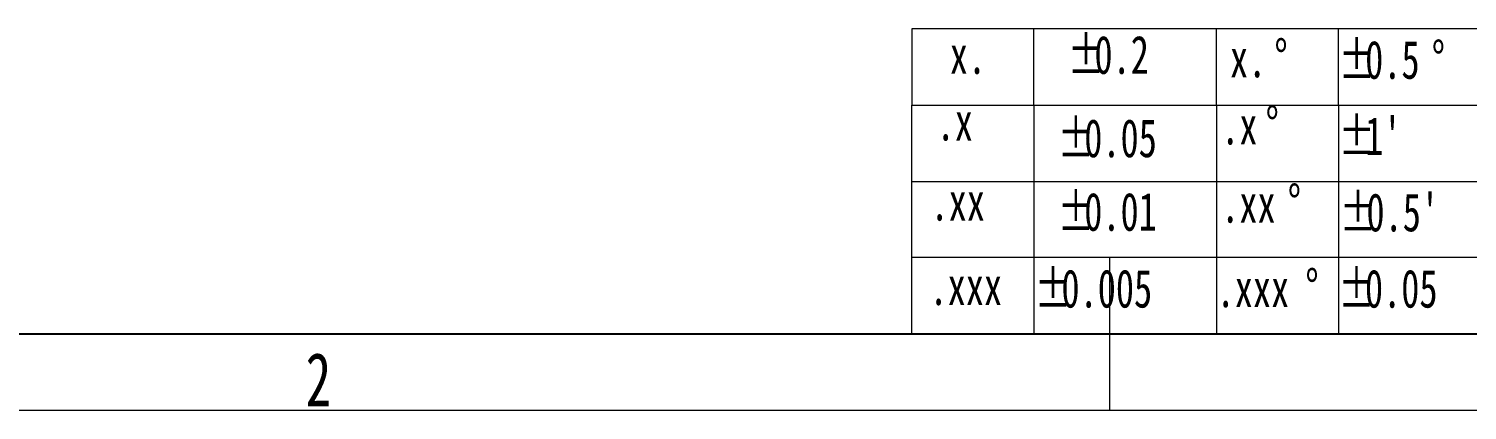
# Model space of a CAD drawing. Header units: millimetres. Extents: x 0 to 420, y 0 to 297.
# Drawn here: x 139.1 to 233.4, y 0 to 25 of the extents above; entities that cross this region are included whole.
import ezdxf

# ---------------------------------------------------------------- set-up
doc = ezdxf.new("R2010")
doc.units = ezdxf.units.MM
doc.styles.add('SLDTEXTSTYLE1', font='TXT', dxfattribs={"width": 0.7})

# ---------------------------------------------------------------- blocks, each defined once
blk = doc.blocks.new('SW_NOTE_1')
at = {"color": 0, "linetype": 'Continuous', "lineweight": 18, "char_height": 2.5, "attachment_point": 1, "style": 'SLDTEXTSTYLE1'}
for s, insert in [('%%p', (0, 3.223)), ('0.05', (1.746, 3.223))]:
    blk.add_mtext(s, dxfattribs=dict(at, insert=insert))
blk = doc.blocks.new('SW_NOTE_2')
at = {"color": 0, "linetype": 'Continuous', "lineweight": 18, "char_height": 2.5, "attachment_point": 1, "style": 'SLDTEXTSTYLE1'}
for s, insert in [('%%p', (0, 3.223)), ("0.5'", (1.746, 3.223))]:
    blk.add_mtext(s, dxfattribs=dict(at, insert=insert))
blk = doc.blocks.new('SW_NOTE_3')
at = {"color": 0, "linetype": 'Continuous', "lineweight": 18, "char_height": 2.5, "attachment_point": 1, "style": 'SLDTEXTSTYLE1'}
for s, insert in [('%%p', (0, 3.223)), ("1'", (1.746, 3.223))]:
    blk.add_mtext(s, dxfattribs=dict(at, insert=insert))
blk = doc.blocks.new('SW_NOTE_4')
at = {"color": 0, "linetype": 'Continuous', "lineweight": 18, "char_height": 2.5, "attachment_point": 1, "style": 'SLDTEXTSTYLE1'}
for s, insert in [('%%d', (2.91, 3.223)), ('x.', (0, 3.223))]:
    blk.add_mtext(s, dxfattribs=dict(at, insert=insert))
blk = doc.blocks.new('SW_NOTE_5')
at = {"color": 0, "linetype": 'Continuous', "lineweight": 18, "char_height": 2.5, "attachment_point": 1, "style": 'SLDTEXTSTYLE1'}
for s, insert in [('%%d', (5.819, 3.223)), ('.xxx', (0, 3.223))]:
    blk.add_mtext(s, dxfattribs=dict(at, insert=insert))
blk = doc.blocks.new('SW_NOTE_6')
at = {"color": 0, "linetype": 'Continuous', "lineweight": 18, "char_height": 2.5, "attachment_point": 1, "style": 'SLDTEXTSTYLE1'}
for s, insert in [('%%d', (4.365, 3.223)), ('.xx', (0, 3.223))]:
    blk.add_mtext(s, dxfattribs=dict(at, insert=insert))
blk = doc.blocks.new('SW_NOTE_7')
at = {"color": 0, "linetype": 'Continuous', "lineweight": 18, "char_height": 2.5, "attachment_point": 1, "style": 'SLDTEXTSTYLE1'}
for s, insert in [('%%d', (2.91, 3.223)), ('.x', (0, 3.223))]:
    blk.add_mtext(s, dxfattribs=dict(at, insert=insert))
blk = doc.blocks.new('SW_NOTE_8')
at = {"color": 0, "linetype": 'Continuous', "lineweight": 18, "char_height": 2.5, "attachment_point": 1, "style": 'SLDTEXTSTYLE1'}
for s, insert in [('%%p', (0, 3.223)), ('0.5', (1.746, 3.223)), ('%%d', (6.11, 3.223))]:
    blk.add_mtext(s, dxfattribs=dict(at, insert=insert))
blk = doc.blocks.new('SW_NOTE_9')
at = {"color": 0, "linetype": 'Continuous', "lineweight": 18, "char_height": 2.5, "attachment_point": 1, "style": 'SLDTEXTSTYLE1'}
for s, insert in [('%%p', (0, 3.223)), ('0.005', (1.746, 3.223))]:
    blk.add_mtext(s, dxfattribs=dict(at, insert=insert))
blk = doc.blocks.new('SW_NOTE_10')
at = {"color": 0, "linetype": 'Continuous', "lineweight": 18, "char_height": 2.5, "attachment_point": 1, "style": 'SLDTEXTSTYLE1'}
for s, insert in [('%%p', (0, 3.223)), ('0.01', (1.746, 3.223))]:
    blk.add_mtext(s, dxfattribs=dict(at, insert=insert))
blk = doc.blocks.new('SW_NOTE_11')
at = {"color": 0, "linetype": 'Continuous', "lineweight": 18, "char_height": 2.5, "attachment_point": 1, "style": 'SLDTEXTSTYLE1'}
for s, insert in [('%%p', (0, 3.223)), ('0.05', (1.746, 3.223))]:
    blk.add_mtext(s, dxfattribs=dict(at, insert=insert))
blk = doc.blocks.new('SW_NOTE_12')
at = {"color": 0, "linetype": 'Continuous', "lineweight": 18, "char_height": 2.5, "attachment_point": 1, "style": 'SLDTEXTSTYLE1'}
for s, insert in [('%%p', (0, 3.223)), ('0.2', (1.746, 3.223))]:
    blk.add_mtext(s, dxfattribs=dict(at, insert=insert))

msp = doc.modelspace()

# ---------------------------------------------------------------- linework, layer by layer
at = {"color": 190, "linetype": 'Continuous', "lineweight": 18}
for p, q in [((235, 25), (197, 25)), ((197, 25), (197, 20)), ((205, 20), (205, 25)), ((217, 20), (217, 25)), ((225, 20), (225, 25)), ((197, 5), (197, 20)), ((197, 20), (235, 20)), ((205, 20), (205, 5)), ((217, 20), (217, 5)), ((225, 20), (225, 5)), ((197, 15), (235, 15)), ((235, 10), (197, 10)), ((210, 5), (210, 10)), ((197, 5), (235, 5)), ((210, 0), (210, 5))]:
    msp.add_line(p, q, dxfattribs=at)
at = {"color": 190, "linetype": 'Continuous', "lineweight": 25}
msp.add_line((25, 5), (415, 5), dxfattribs=at)
at = {"color": 1, "linetype": 'Continuous', "lineweight": 18}
msp.add_line((0, 0), (420, 0), dxfattribs=at)

# ---------------------------------------------------------------- block references
at = {"color": 190, "linetype": 'Continuous', "lineweight": 18}
for name, p in [('SW_NOTE_12', (207.24, 21.325)), ('SW_NOTE_4', (217.877, 21.098)), ('SW_NOTE_8', (225, 21)), ('SW_NOTE_7', (217.299, 16.696)), ('SW_NOTE_11', (206.57, 15.86)), ('SW_NOTE_3', (225, 16)), ('SW_NOTE_10', (206.57, 11.038)), ('SW_NOTE_6', (217.299, 11.572)), ('SW_NOTE_2', (225.084, 11)), ('SW_NOTE_9', (205.074, 6.004)), ('SW_NOTE_1', (224.986, 6)), ('SW_NOTE_5', (217, 6.031))]:
    msp.add_blockref(name, p, dxfattribs=at)

# ---------------------------------------------------------------- texts
at = {"color": 190, "linetype": 'Continuous', "lineweight": 18, "char_height": 2.5, "attachment_point": 1, "style": 'SLDTEXTSTYLE1'}
for s, insert in [('x.', (199.496, 24.548)), ('.x', (198.632, 20.176)), ('.xx', (198.232, 14.929)), ('.xxx', (198.164, 9.395))]:
    msp.add_mtext(s, dxfattribs=dict(at, insert=insert))
at = {"color": 5, "linetype": 'Continuous', "lineweight": 18, "insert": (158.075, 3.762), "char_height": 3.5, "attachment_point": 2, "style": 'SLDTEXTSTYLE1'}
msp.add_mtext('2', dxfattribs=at)

doc.saveas('drawing.dxf')
